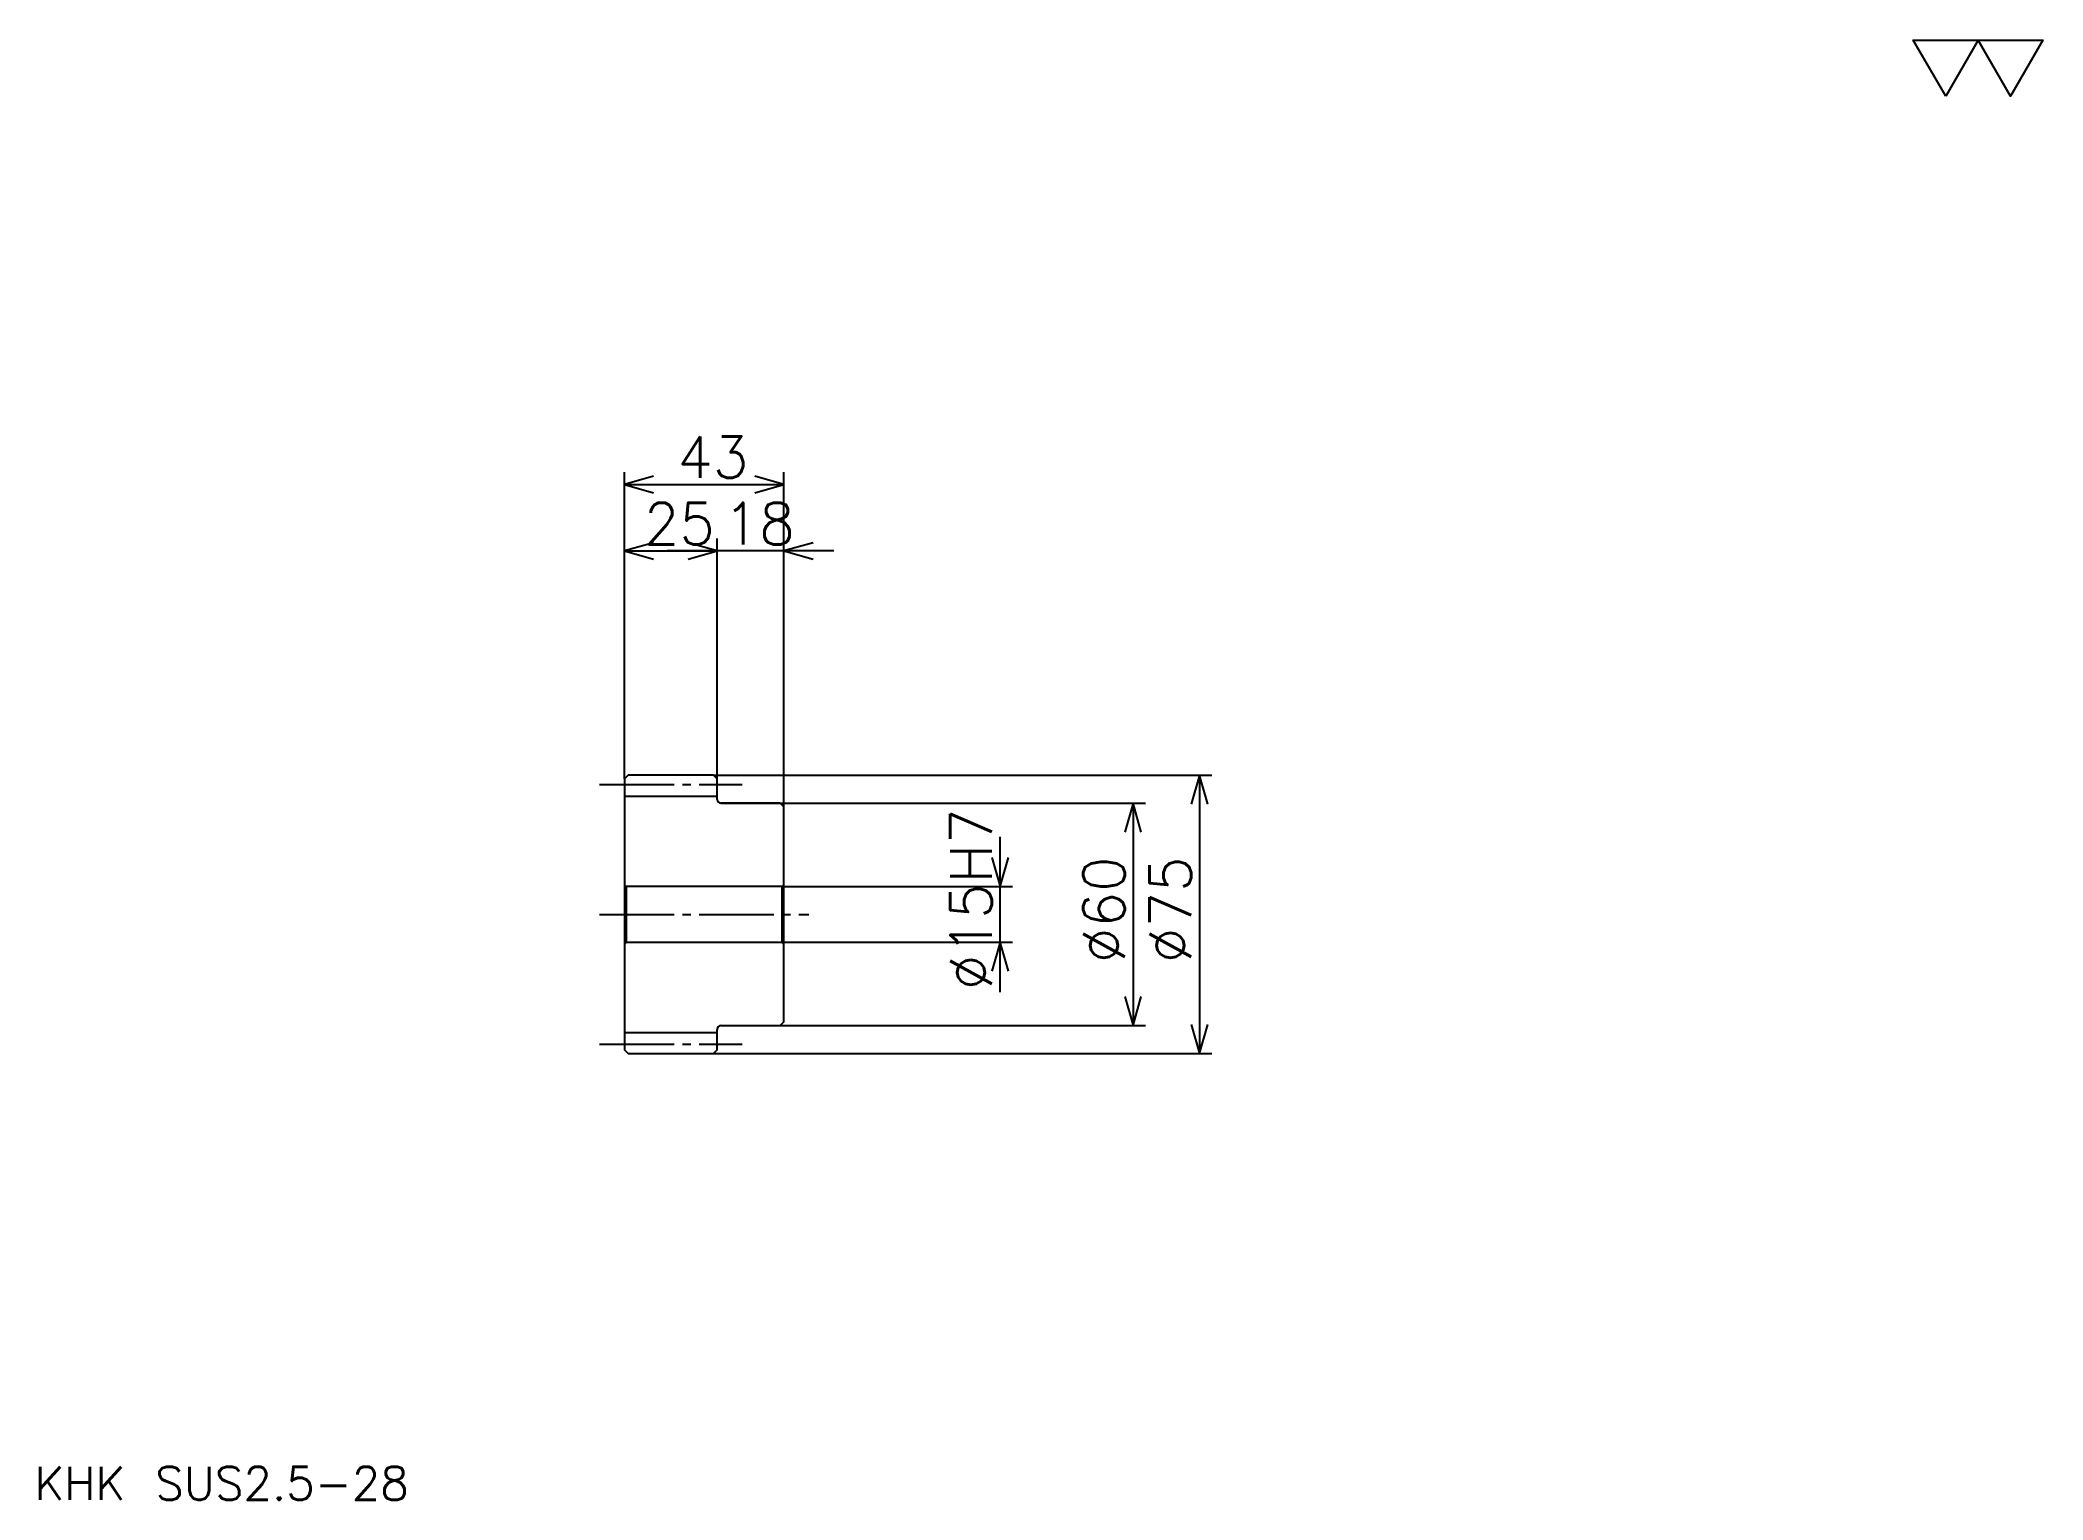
# Model space of a CAD drawing. Extents: x 24 to 564, y 25 to 418.
import ezdxf

# ---------------------------------------------------------------- set-up
doc = ezdxf.new("R2010")
doc.units = 0
doc.linetypes.add('DASHDOT', pattern=[26.869564, 20.152174, -2.23913, 2.23913, -2.23913])
doc.layers.get('0').update_dxf_attribs({"linetype": 'CONTINUOUS'})
doc.layers.add('DASHDOT', color=6, linetype='DASHDOT')
doc.styles.add('KANJI', font='TXT', dxfattribs={"bigfont": 'BIGFONT'})

msp = doc.modelspace()

# ---------------------------------------------------------------- linework, layer by layer
at = {"color": 5}
for p, q in [((181.369553, 219.989136), (181.369553, 301.717407)), ((181.369553, 298.358704), (224.369553, 298.358704)), ((224.369553, 219.989136), (224.369553, 301.717407)), ((206.369553, 219.989136), (206.369553, 283.804352)), ((181.369553, 280.445648), (206.369553, 280.445648)), ((237.804337, 280.445648), (192.934769, 280.445648)), ((181.369553, 218.989136), (181.369553, 219.989136)), ((205.369553, 219.989136), (224.369553, 219.989136)), ((206.369553, 218.989136), (206.369553, 219.989136)), ((224.369553, 219.989136), (339.684753, 219.989136)), ((224.369553, 211.489136), (224.369553, 219.989136)), ((336.32605, 219.989136), (336.32605, 144.989136)), ((207.369553, 212.489136), (224.369553, 212.489136)), ((224.369553, 212.489136), (321.771729, 212.489136)), ((318.413025, 212.489136), (318.413025, 152.489136)), ((282.586945, 161.554352), (282.586945, 203.42392)), ((224.369553, 189.989136), (285.945648, 189.989136)), ((224.369553, 174.989136), (285.945648, 174.989136)), ((207.369553, 152.489136), (224.369553, 152.489136)), ((224.369553, 152.489136), (321.771729, 152.489136)), ((205.369553, 144.989136), (224.369553, 144.989136)), ((224.369553, 144.989136), (339.684753, 144.989136))]:
    msp.add_line(p, q, dxfattribs=at)
at = {"color": 4}
for p, q in [((181.369553, 214.364136), (206.369553, 214.364136)), ((181.869553, 189.989136), (181.869553, 174.989136)), ((223.869553, 189.989136), (224.369553, 190.489136)), ((223.869553, 174.989136), (224.369553, 174.489136)), ((181.369553, 150.614136), (206.369553, 150.614136))]:
    msp.add_line(p, q, dxfattribs=at)
at = {"color": 7}
msp.add_lwpolyline([(537.391296, 403.043488), (528.658691, 418.180023), (563.589111, 418.180023), (554.856506, 403.043488), (546.123901, 418.180023), (537.391296, 403.043488)], dxfattribs=at)
at = {"color": 5}
for points in [[(189.206512, 300.597839), (181.369553, 298.358704), (189.206512, 296.119568)], [(216.532593, 296.119568), (224.369553, 298.358704), (216.532593, 300.597839)], [(189.206512, 282.684784), (181.369553, 280.445648), (189.206512, 278.206543)], [(198.532593, 278.206543), (206.369553, 280.445648), (198.532593, 282.684784)], [(198.532593, 278.206543), (206.369553, 280.445648), (198.532593, 282.684784)], [(232.206512, 282.684784), (224.369553, 280.445648), (232.206512, 278.206543)], [(338.565186, 212.152176), (336.32605, 219.989136), (334.086914, 212.152176)], [(320.652161, 204.652176), (318.413025, 212.489136), (316.173889, 204.652176)], [(280.347809, 197.826096), (282.586945, 189.989136), (284.82608, 197.826096)], [(284.82608, 167.152176), (282.586945, 174.989136), (280.347809, 167.152176)], [(316.173889, 160.326096), (318.413025, 152.489136), (320.652161, 160.326096)], [(334.086914, 152.826096), (336.32605, 144.989136), (338.565186, 152.826096)]]:
    msp.add_lwpolyline(points, dxfattribs=at)
at = {"color": 4}
for points in [[(206.369553, 213.489136), (206.369553, 218.989136), (205.369553, 219.989136), (182.369553, 219.989136), (181.369553, 218.989136), (181.369553, 174.489136)], [(207.369553, 152.489136), (223.369553, 152.489136), (224.369553, 153.489136), (224.369553, 211.489136), (223.369553, 212.489136), (207.369553, 212.489136)], [(181.369553, 174.489136), (181.869553, 174.989136), (223.869553, 174.989136), (223.869553, 189.989136), (181.869553, 189.989136), (181.369553, 190.489136)], [(181.369553, 174.489136), (181.369553, 145.989136), (182.369553, 144.989136), (205.369553, 144.989136), (206.369553, 145.989136), (206.369553, 151.489136)]]:
    msp.add_lwpolyline(points, dxfattribs=at)
for centre, start, end in [((207.369553, 213.489136), 180, 270), ((207.369553, 151.489136), 90, 180)]:
    msp.add_arc(centre, 1, start, end, dxfattribs=at)
at = {"layer": 'DASHDOT', "color": 7}
for p, q in [((174.652161, 217.489136), (213.086945, 217.489136)), ((174.652161, 182.489136), (231.086945, 182.489136)), ((174.652161, 147.489136), (213.086945, 147.489136))]:
    msp.add_line(p, q, dxfattribs=at)

# ---------------------------------------------------------------- texts
at = {"color": 7, "style": 'KANJI'}
for s, height, p in [('43', 11.195652, (195.592377, 300.150024)), ('25', 11.195652, (186.592377, 282.236969)), ('18', 11.195652, (208.092377, 282.236969)), ('KHK SUS2.5-28', 8.956522, (22.391304, 24.630434))]:
    msp.add_text(s, height=height, dxfattribs=at).set_placement(p)
for s, p in [('%%c15H7', (280.347809, 162.057068)), ('%%c60', (316.173889, 169.334244)), ('%%c75', (334.086914, 169.334244))]:
    msp.add_text(s, height=11.195652, rotation=90, dxfattribs=at).set_placement(p)

doc.saveas('drawing.dxf')
